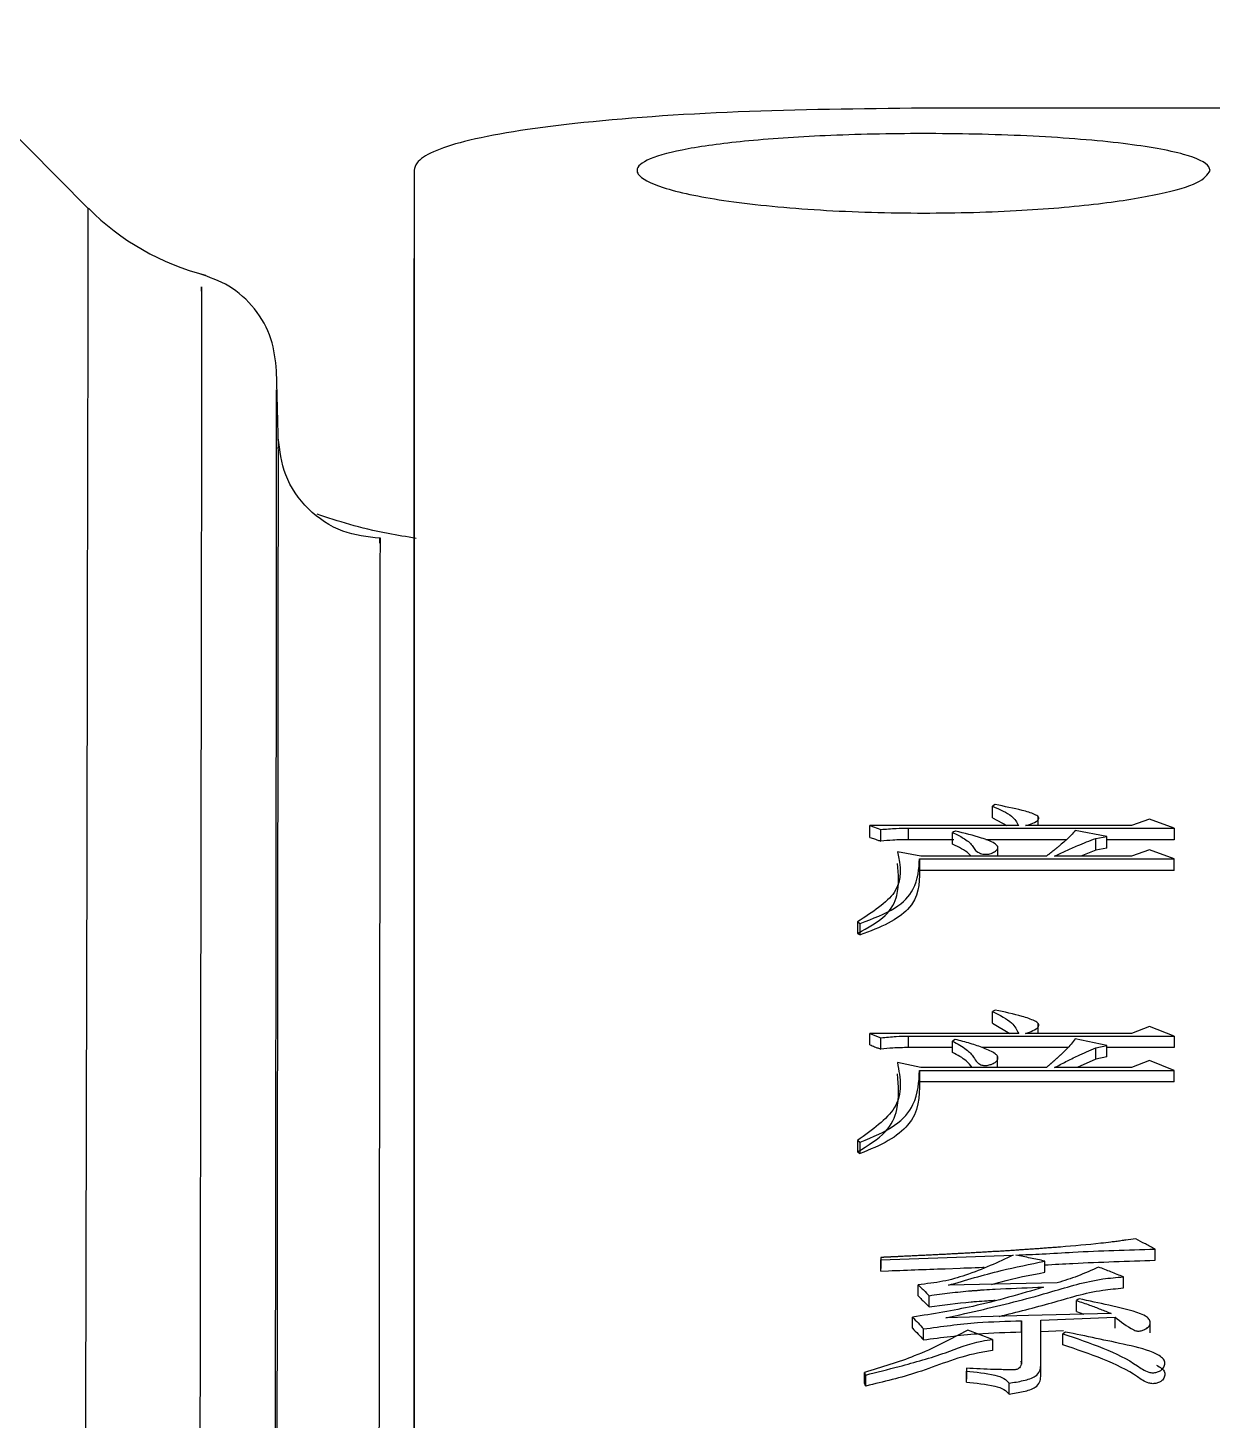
# Model space of a CAD drawing. Header units: millimetres. Extents: x 2379 to 4059, y 879 to 2067.
# Drawn here: x 2702.67 to 2711.97, y 1854.97 to 1865.9 of the extents above; entities that cross this region are included whole.
import ezdxf

# ---------------------------------------------------------------- set-up
doc = ezdxf.new("R2010")
doc.units = ezdxf.units.MM

msp = doc.modelspace()

# ---------------------------------------------------------------- linework, layer by layer
at = {"color": 7, "linetype": 'Continuous', "lineweight": 25}
for p, q in [((2703.145, 1864.482), (2701.734, 1865.9)), ((2746.703, 1865.268), (2709.703, 1865.269)), ((2705.704, 1864.787), (2705.704, 1864.095)), ((2704.639, 1862.608), (2704.624, 1863.215)), ((2710.267, 1859.8), (2710.245, 1859.788)), ((2710.245, 1859.696), (2710.245, 1859.788)), ((2710.245, 1859.696), (2710.359, 1859.635)), ((2710.604, 1859.635), (2710.604, 1859.706)), ((2709.282, 1859.543), (2709.282, 1859.635)), ((2709.282, 1859.635), (2709.369, 1859.605)), ((2710.451, 1859.635), (2709.282, 1859.635)), ((2709.369, 1859.513), (2709.369, 1859.605)), ((2709.585, 1859.524), (2709.585, 1859.616)), ((2709.585, 1859.616), (2711.673, 1859.616)), ((2709.932, 1859.489), (2709.932, 1859.581)), ((2711.338, 1859.635), (2710.505, 1859.635)), ((2711.143, 1859.55), (2710.894, 1859.597)), ((2711.478, 1859.685), (2711.338, 1859.635)), ((2711.673, 1859.616), (2711.478, 1859.685)), ((2711.673, 1859.616), (2711.673, 1859.524)), ((2709.942, 1859.524), (2709.585, 1859.524)), ((2710.826, 1859.524), (2710.192, 1859.524)), ((2710.286, 1859.468), (2710.286, 1859.473)), ((2711.056, 1859.535), (2711.143, 1859.55)), ((2711.056, 1859.443), (2711.056, 1859.535)), ((2711.143, 1859.459), (2711.143, 1859.55)), ((2711.673, 1859.524), (2711.143, 1859.524)), ((2709.683, 1859.395), (2709.499, 1859.43)), ((2709.672, 1859.375), (2709.672, 1859.283)), ((2709.672, 1859.375), (2711.673, 1859.375)), ((2710.667, 1859.395), (2709.683, 1859.395)), ((2710.286, 1859.395), (2710.286, 1859.454)), ((2711.338, 1859.395), (2710.732, 1859.395)), ((2711.056, 1859.443), (2710.938, 1859.395)), ((2711.143, 1859.459), (2711.056, 1859.443)), ((2711.478, 1859.445), (2711.338, 1859.395)), ((2711.673, 1859.375), (2711.478, 1859.445)), ((2711.673, 1859.283), (2711.673, 1859.375)), ((2711.673, 1859.283), (2709.672, 1859.283)), ((2709.185, 1858.88), (2709.185, 1858.789)), ((2709.185, 1858.88), (2709.207, 1858.868)), ((2709.207, 1858.777), (2709.207, 1858.868)), ((2709.185, 1858.789), (2709.207, 1858.777)), ((2710.267, 1858.187), (2710.245, 1858.175)), ((2710.245, 1858.085), (2710.245, 1858.175)), ((2710.245, 1858.085), (2710.381, 1858.004)), ((2710.604, 1858.004), (2710.604, 1858.082)), ((2711.478, 1858.059), (2711.338, 1858.004)), ((2711.673, 1857.982), (2711.478, 1858.059)), ((2709.282, 1857.914), (2709.282, 1858.004)), ((2709.282, 1858.004), (2709.369, 1857.969)), ((2710.451, 1858.004), (2709.282, 1858.004)), ((2709.369, 1857.879), (2709.369, 1857.969)), ((2709.585, 1857.892), (2709.585, 1857.982)), ((2709.585, 1857.982), (2711.673, 1857.982)), ((2709.953, 1857.956), (2709.932, 1857.943)), ((2711.338, 1858.004), (2710.505, 1858.004)), ((2711.143, 1857.909), (2710.894, 1857.961)), ((2711.673, 1857.982), (2711.673, 1857.892)), ((2709.932, 1857.892), (2709.585, 1857.892)), ((2710.837, 1857.892), (2710.165, 1857.892)), ((2711.057, 1857.891), (2711.143, 1857.909)), ((2711.057, 1857.802), (2711.057, 1857.891)), ((2711.143, 1857.819), (2711.143, 1857.909)), ((2711.673, 1857.892), (2711.143, 1857.892)), ((2709.683, 1857.735), (2709.499, 1857.774)), ((2710.667, 1857.735), (2709.683, 1857.735)), ((2710.284, 1857.735), (2710.284, 1857.825)), ((2711.338, 1857.735), (2710.732, 1857.735)), ((2711.057, 1857.802), (2710.91, 1857.735)), ((2711.143, 1857.819), (2711.057, 1857.802)), ((2711.478, 1857.792), (2711.338, 1857.735)), ((2711.673, 1857.713), (2711.478, 1857.792)), ((2709.672, 1857.713), (2709.672, 1857.624)), ((2709.672, 1857.713), (2711.673, 1857.713)), ((2711.673, 1857.624), (2709.672, 1857.624)), ((2711.673, 1857.624), (2711.673, 1857.713)), ((2709.185, 1857.162), (2709.185, 1857.073)), ((2709.185, 1857.162), (2709.207, 1857.149)), ((2709.185, 1857.073), (2709.207, 1857.06)), ((2709.207, 1857.06), (2709.207, 1857.149)), ((2711.522, 1856.223), (2711.522, 1856.31)), ((2709.369, 1856.244), (2709.369, 1856.157)), ((2709.369, 1856.138), (2709.369, 1856.225)), ((2710.656, 1856.128), (2710.656, 1856.216)), ((2709.369, 1856.138), (2709.369, 1856.157)), ((2711.273, 1856.005), (2711.273, 1856.092)), ((2709.661, 1855.943), (2709.661, 1856.03)), ((2710.754, 1856.045), (2709.899, 1856.026)), ((2709.748, 1855.857), (2709.748, 1855.944)), ((2710.905, 1855.819), (2710.905, 1855.906)), ((2709.618, 1855.689), (2709.618, 1855.776)), ((2710.624, 1855.751), (2711.208, 1855.776)), ((2710.624, 1855.395), (2710.624, 1855.751)), ((2710.905, 1855.819), (2710.963, 1855.799)), ((2709.704, 1855.597), (2709.704, 1855.683)), ((2710.245, 1855.601), (2710.051, 1855.674)), ((2710.472, 1855.747), (2710.472, 1855.449)), ((2710.472, 1855.66), (2710.472, 1855.406)), ((2710.624, 1855.664), (2710.802, 1855.672)), ((2710.819, 1855.659), (2710.797, 1855.645)), ((2710.797, 1855.558), (2710.797, 1855.645)), ((2711.483, 1855.726), (2711.483, 1855.74)), ((2711.483, 1855.652), (2711.483, 1855.723)), ((2710.245, 1855.601), (2710.245, 1855.514)), ((2709.239, 1855.255), (2709.239, 1855.341)), ((2710.04, 1855.375), (2710.04, 1855.289)), ((2710.04, 1855.264), (2710.04, 1855.351)), ((2710.624, 1855.309), (2710.624, 1855.395)), ((2710.04, 1855.264), (2710.04, 1855.289)), ((2710.375, 1855.171), (2710.375, 1855.257))]:
    msp.add_line(p, q, dxfattribs=at)
at = {"color": 7, "linetype": 'Continuous', "lineweight": 25, "flags": 128}
for points in [[(2702.987, 1790.576), (2702.999, 1795.867), (2703.01, 1801.113), (2703.021, 1806.289), (2703.032, 1811.373), (2703.043, 1816.339), (2703.053, 1821.166), (2703.063, 1825.832), (2703.072, 1830.316), (2703.082, 1834.596), (2703.09, 1838.653), (2703.098, 1842.47), (2703.106, 1846.027), (2703.113, 1849.309), (2703.119, 1852.302), (2703.125, 1854.99), (2703.13, 1857.363), (2703.135, 1859.409), (2703.138, 1861.118), (2703.141, 1862.484), (2703.143, 1863.499), (2703.145, 1864.159), (2703.145, 1864.462), (2703.145, 1864.482)], [(2709.953, 1859.593), (2709.948, 1859.59), (2709.94, 1859.586), (2709.932, 1859.581)], [(2709.932, 1857.854), (2709.932, 1857.887), (2709.932, 1857.915), (2709.932, 1857.943)], [(2709.369, 1856.225), (2709.888, 1856.244), (2710.407, 1856.263)], [(2709.369, 1856.138), (2709.428, 1856.14), (2709.458, 1856.141), (2709.488, 1856.142), (2709.517, 1856.143), (2709.547, 1856.144), (2709.577, 1856.145), (2709.606, 1856.147), (2709.636, 1856.148), (2709.665, 1856.149), (2709.725, 1856.151), (2709.754, 1856.152), (2709.784, 1856.153), (2709.814, 1856.154), (2709.843, 1856.155), (2709.873, 1856.156), (2709.991, 1856.161), (2710.021, 1856.162), (2710.08, 1856.164), (2710.11, 1856.165), (2710.14, 1856.166), (2710.169, 1856.167), (2710.181, 1856.167)], [(2710.927, 1855.92), (2710.916, 1855.913), (2710.905, 1855.906)], [(2711.176, 1855.805), (2710.527, 1855.788), (2709.878, 1855.771)], [(2710.472, 1855.66), (2710.472, 1855.688), (2710.472, 1855.717), (2710.472, 1855.747)], [(2709.25, 1855.235), (2709.25, 1855.27), (2709.25, 1855.296), (2709.25, 1855.321)]]:
    msp.add_lwpolyline(points, dxfattribs=at)
at = {"color": 7, "linetype": 'Continuous', "lineweight": 25}
msp.add_arc((2704.563, 1865.894), 2, 224.8775, 255.5765, dxfattribs=at)
for points, knots in [([(2709.703, 1865.269), (2709.209, 1865.264), (2708.22, 1865.252), (2706.934, 1865.16), (2706.052, 1865.02), (2705.728, 1864.882), (2705.708, 1864.8), (2705.704, 1864.78)], [0, 0, 0, 0, 0.247809, 0.4960641, 0.7267645, 0.9338912, 1, 1, 1, 1]), ([(2711.954, 1864.779), (2711.933, 1864.747), (2711.892, 1864.683), (2711.57, 1864.591), (2711.081, 1864.512), (2710.422, 1864.457), (2709.641, 1864.438), (2708.828, 1864.465), (2708.116, 1864.537), (2707.631, 1864.639), (2707.469, 1864.725), (2707.443, 1864.802), (2707.525, 1864.873), (2707.835, 1864.954), (2708.327, 1865.018), (2708.985, 1865.06), (2709.766, 1865.075), (2710.579, 1865.055), (2711.291, 1864.998), (2711.774, 1864.913), (2711.942, 1864.834), (2711.951, 1864.789), (2711.954, 1864.779)], [0, 0, 0, 0, 0.0462765, 0.0927197, 0.1417162, 0.1951905, 0.2536862, 0.3152615, 0.3769119, 0.43437, 0.4858165, 0.5000047, 0.5462546, 0.5927016, 0.6417993, 0.6951559, 0.7535147, 0.8153978, 0.8768635, 0.9341607, 0.9857365, 1, 1, 1, 1]), ([(2705.704, 1864.78), (2705.704, 1864.676), (2705.704, 1864.155), (2705.704, 1862.788), (2705.704, 1860.628), (2705.704, 1858.01), (2705.704, 1855.547), (2705.704, 1852.039), (2705.704, 1848.896), (2705.704, 1844.581), (2705.704, 1839.894), (2705.704, 1834.762), (2705.704, 1829.339), (2705.704, 1824.78), (2705.704, 1818.857), (2705.704, 1813.952), (2705.704, 1807.273), (2705.704, 1802.98), (2705.704, 1799.979)], [0, 0, 0, 0, 0.020124, 0.100733, 0.181328, 0.221587, 0.302184, 0.342442, 0.423039, 0.463298, 0.543894, 0.624491, 0.664749, 0.745346, 0.785604, 0.8662, 0.906458, 1, 1, 1, 1]), ([(2705.704, 1833.69), (2705.704, 1834.874), (2705.704, 1837.128), (2705.704, 1841.168), (2705.704, 1844.876), (2705.704, 1849.11), (2705.704, 1852.184), (2705.704, 1855.597), (2705.704, 1858.574), (2705.704, 1860.917), (2705.704, 1862.858), (2705.704, 1863.592), (2705.704, 1864.088)], [0, 0, 0, 0, 0.072858, 0.13859, 0.270184, 0.335916, 0.467513, 0.533245, 0.664841, 0.796434, 0.862166, 1, 1, 1, 1]), ([(2704.624, 1863.206), (2704.615, 1863.291), (2704.595, 1863.466), (2704.46, 1863.701), (2704.261, 1863.885), (2704.095, 1863.942), (2704.014, 1863.97)], [0, 0, 0, 0, 0.243492, 0.499921, 0.756389, 1, 1, 1, 1]), ([(2704.035, 1863.832), (2704.035, 1863.86), (2704.035, 1863.948), (2704.034, 1862.962), (2704.031, 1860.949), (2704.026, 1857.887), (2704.021, 1854.498), (2704.016, 1851.161), (2704.011, 1848.091), (2704.006, 1844.448), (2703.999, 1840.177), (2703.992, 1835.531), (2703.984, 1830.585), (2703.976, 1825.414), (2703.967, 1819.73), (2703.957, 1813.533), (2703.947, 1806.849), (2703.939, 1802.158), (2703.935, 1799.764)], [0, 0, 0, 0, 0.039342, 0.122943, 0.206183, 0.289063, 0.371582, 0.416612, 0.465601, 0.518547, 0.575452, 0.636313, 0.690059, 0.746552, 0.805793, 0.867782, 0.932518, 1, 1, 1, 1]), ([(2704.54, 1799.629), (2704.545, 1802.928), (2704.554, 1809.526), (2704.567, 1818.957), (2704.579, 1827.837), (2704.59, 1835.995), (2704.6, 1843.295), (2704.608, 1849.613), (2704.615, 1854.835), (2704.62, 1858.892), (2704.623, 1861.639), (2704.624, 1863.086), (2704.624, 1863.062), (2704.624, 1863.054)], [0, 0, 0, 0, 0.094309, 0.188619, 0.282928, 0.377238, 0.471547, 0.565857, 0.660166, 0.754475, 0.848785, 0.943094, 1, 1, 1, 1]), ([(2705.435, 1861.892), (2705.336, 1861.903), (2705.129, 1861.926), (2704.86, 1862.109), (2704.674, 1862.376), (2704.649, 1862.581), (2704.637, 1862.68)], [0, 0, 0, 0, 0.2413, 0.50044, 0.759328, 1, 1, 1, 1]), ([(2704.554, 1799.58), (2704.557, 1801.966), (2704.564, 1806.672), (2704.573, 1813.422), (2704.582, 1819.764), (2704.59, 1825.659), (2704.597, 1831.09), (2704.605, 1836.823), (2704.613, 1842.592), (2704.62, 1848.072), (2704.626, 1852.539), (2704.63, 1856.062), (2704.633, 1858.724), (2704.636, 1860.627), (2704.637, 1861.846), (2704.638, 1862.563), (2704.637, 1862.594), (2704.637, 1862.608)], [0, 0, 0, 0, 0.06854, 0.13522, 0.200041, 0.263001, 0.324101, 0.38334, 0.468684, 0.549845, 0.626823, 0.699617, 0.768227, 0.832652, 0.892892, 0.948946, 1, 1, 1, 1]), ([(2705.72, 1861.891), (2705.645, 1861.903), (2705.323, 1861.955), (2705.107, 1862.026), (2704.941, 1862.08)], [0, 0, 0, 0, 0.233143, 1, 1, 1, 1]), ([(2705.435, 1861.854), (2705.435, 1861.866), (2705.436, 1861.979), (2705.435, 1861.626), (2705.435, 1861.056), (2705.434, 1860.509), (2705.434, 1859.835), (2705.433, 1859.027), (2705.432, 1858.087), (2705.43, 1857.016), (2705.428, 1855.306), (2705.425, 1852.62), (2705.42, 1848.47), (2705.413, 1843.254), (2705.406, 1837.647), (2705.398, 1831.97), (2705.391, 1826.503), (2705.382, 1820.49), (2705.373, 1813.942), (2705.364, 1806.899), (2705.357, 1801.957), (2705.353, 1799.443)], [0, 0, 0, 0, 0.008365, 0.077995, 0.107986, 0.138061, 0.168221, 0.198465, 0.228793, 0.259205, 0.289702, 0.358895, 0.433683, 0.514064, 0.600037, 0.66048, 0.723411, 0.788828, 0.856732, 0.927123, 1, 1, 1, 1]), ([(2710.505, 1859.635), (2710.525, 1859.642), (2710.565, 1859.654), (2710.602, 1859.674), (2710.611, 1859.691), (2710.606, 1859.707), (2710.563, 1859.731), (2710.449, 1859.765), (2710.339, 1859.786), (2710.267, 1859.8)], [0, 0, 0, 0, 0.120783, 0.237942, 0.284243, 0.33082, 0.424981, 0.62081, 1, 1, 1, 1]), ([(2710.245, 1859.788), (2710.302, 1859.763), (2710.403, 1859.719), (2710.436, 1859.661), (2710.451, 1859.635)], [0, 0, 0, 0, 0.565391, 1, 1, 1, 1]), ([(2709.369, 1859.605), (2709.409, 1859.608), (2709.48, 1859.615), (2709.553, 1859.616), (2709.585, 1859.616)], [0, 0, 0, 0, 0.558835, 1, 1, 1, 1]), ([(2709.932, 1859.581), (2709.961, 1859.567), (2710.024, 1859.536), (2710.094, 1859.482), (2710.107, 1859.433), (2710.159, 1859.414), (2710.182, 1859.41), (2710.205, 1859.41), (2710.228, 1859.414), (2710.253, 1859.424), (2710.274, 1859.438), (2710.291, 1859.457), (2710.286, 1859.477), (2710.249, 1859.507), (2710.136, 1859.548), (2710.025, 1859.576), (2709.954, 1859.593), (2709.953, 1859.593)], [0, 0, 0, 0, 0.117809, 0.254848, 0.391031, 0.410857, 0.430654, 0.450876, 0.468611, 0.491916, 0.540003, 0.576761, 0.613939, 0.66464, 0.78945, 0.997759, 1, 1, 1, 1]), ([(2710.894, 1859.597), (2710.873, 1859.572), (2710.841, 1859.535), (2710.798, 1859.499), (2710.78, 1859.484), (2710.773, 1859.478), (2710.766, 1859.472), (2710.76, 1859.467), (2710.755, 1859.463), (2710.751, 1859.46), (2710.748, 1859.458), (2710.744, 1859.455), (2710.74, 1859.452), (2710.736, 1859.448), (2710.732, 1859.445), (2710.728, 1859.442), (2710.725, 1859.439), (2710.721, 1859.436), (2710.716, 1859.433), (2710.713, 1859.43), (2710.708, 1859.426), (2710.704, 1859.423), (2710.7, 1859.42), (2710.697, 1859.418), (2710.693, 1859.415), (2710.688, 1859.411), (2710.685, 1859.408), (2710.68, 1859.405), (2710.676, 1859.402), (2710.671, 1859.398), (2710.669, 1859.396), (2710.667, 1859.395)], [0, 0, 0, 0, 0.353012, 0.528911, 0.550896, 0.572881, 0.61685, 0.638835, 0.649827, 0.671812, 0.682805, 0.693797, 0.715782, 0.726774, 0.748759, 0.759751, 0.770744, 0.792728, 0.803721, 0.825705, 0.836698, 0.858683, 0.869675, 0.880667, 0.902652, 0.913644, 0.935629, 0.946622, 0.968606, 0.979599, 1, 1, 1, 1]), ([(2709.282, 1859.543), (2709.295, 1859.539), (2709.315, 1859.532), (2709.344, 1859.521), (2709.361, 1859.516), (2709.369, 1859.513)], [0, 0, 0, 0, 0.4286101, 0.7143044, 1, 1, 1, 1]), ([(2709.585, 1859.524), (2709.544, 1859.524), (2709.471, 1859.523), (2709.4, 1859.516), (2709.369, 1859.513)], [0, 0, 0, 0, 0.561086, 1, 1, 1, 1]), ([(2710.078, 1859.395), (2710.075, 1859.399), (2710.048, 1859.43), (2709.993, 1859.461), (2709.938, 1859.486), (2709.932, 1859.489)], [0, 0, 0, 0, 0.110635, 0.886447, 1, 1, 1, 1]), ([(2710.732, 1859.395), (2710.762, 1859.409), (2710.822, 1859.437), (2710.927, 1859.485), (2711.008, 1859.516), (2711.056, 1859.535)], [0, 0, 0, 0, 0.28957, 0.579171, 1, 1, 1, 1]), ([(2709.499, 1859.43), (2709.521, 1859.321), (2709.562, 1859.125), (2709.301, 1858.955), (2709.185, 1858.88)], [0, 0, 0, 0, 0.55707, 1, 1, 1, 1]), ([(2709.207, 1858.868), (2709.306, 1858.905), (2709.5, 1858.979), (2709.662, 1859.162), (2709.668, 1859.295), (2709.672, 1859.375)], [0, 0, 0, 0, 0.287817, 0.565935, 1, 1, 1, 1]), ([(2709.185, 1858.789), (2709.267, 1858.834), (2709.428, 1858.924), (2709.52, 1859.119), (2709.507, 1859.255), (2709.499, 1859.338)], [0, 0, 0, 0, 0.284866, 0.563033, 1, 1, 1, 1]), ([(2709.672, 1859.283), (2709.671, 1859.179), (2709.67, 1859.032), (2709.437, 1858.864), (2709.284, 1858.806), (2709.207, 1858.777)], [0, 0, 0, 0, 0.551532, 0.772844, 1, 1, 1, 1]), ([(2710.245, 1858.175), (2710.302, 1858.147), (2710.403, 1858.097), (2710.436, 1858.032), (2710.451, 1858.004)], [0, 0, 0, 0, 0.565391, 1, 1, 1, 1]), ([(2710.505, 1858.004), (2710.525, 1858.011), (2710.565, 1858.024), (2710.602, 1858.047), (2710.611, 1858.066), (2710.606, 1858.084), (2710.563, 1858.11), (2710.449, 1858.148), (2710.339, 1858.172), (2710.267, 1858.187)], [0, 0, 0, 0, 0.120818, 0.238007, 0.284295, 0.33086, 0.424999, 0.620775, 1, 1, 1, 1]), ([(2709.369, 1857.969), (2709.409, 1857.973), (2709.48, 1857.981), (2709.553, 1857.982), (2709.585, 1857.982)], [0, 0, 0, 0, 0.558835, 1, 1, 1, 1]), ([(2709.932, 1857.943), (2709.97, 1857.922), (2710.04, 1857.884), (2710.094, 1857.824), (2710.117, 1857.782), (2710.146, 1857.761), (2710.167, 1857.753), (2710.181, 1857.751), (2710.196, 1857.751), (2710.218, 1857.755), (2710.246, 1857.764), (2710.274, 1857.78), (2710.289, 1857.802), (2710.288, 1857.825), (2710.254, 1857.856), (2710.178, 1857.889), (2710.071, 1857.926), (2709.993, 1857.946), (2709.953, 1857.956)], [0, 0, 0, 0, 0.156027, 0.282026, 0.363634, 0.404884, 0.41922, 0.430594, 0.442017, 0.458331, 0.488158, 0.530974, 0.573109, 0.616801, 0.655305, 0.770242, 0.882988, 1, 1, 1, 1]), ([(2710.894, 1857.961), (2710.873, 1857.933), (2710.841, 1857.892), (2710.798, 1857.851), (2710.78, 1857.834), (2710.773, 1857.828), (2710.766, 1857.821), (2710.76, 1857.816), (2710.755, 1857.812), (2710.751, 1857.808), (2710.748, 1857.805), (2710.744, 1857.802), (2710.74, 1857.799), (2710.736, 1857.794), (2710.732, 1857.791), (2710.728, 1857.788), (2710.725, 1857.785), (2710.721, 1857.781), (2710.716, 1857.777), (2710.713, 1857.774), (2710.708, 1857.77), (2710.704, 1857.767), (2710.701, 1857.764), (2710.697, 1857.76), (2710.693, 1857.757), (2710.688, 1857.753), (2710.685, 1857.75), (2710.68, 1857.746), (2710.676, 1857.743), (2710.672, 1857.739), (2710.669, 1857.736), (2710.667, 1857.735)], [0, 0, 0, 0, 0.353012, 0.528911, 0.550896, 0.572881, 0.61685, 0.638835, 0.649827, 0.671812, 0.682805, 0.693797, 0.715782, 0.726774, 0.748759, 0.759751, 0.770744, 0.792728, 0.803721, 0.825706, 0.836698, 0.858683, 0.869675, 0.880667, 0.902652, 0.913645, 0.935629, 0.946622, 0.968606, 0.979599, 1, 1, 1, 1]), ([(2709.282, 1857.914), (2709.295, 1857.909), (2709.315, 1857.901), (2709.344, 1857.889), (2709.361, 1857.883), (2709.369, 1857.879)], [0, 0, 0, 0, 0.42861, 0.714304, 1, 1, 1, 1]), ([(2709.585, 1857.892), (2709.544, 1857.892), (2709.471, 1857.891), (2709.4, 1857.883), (2709.369, 1857.879)], [0, 0, 0, 0, 0.5610854, 1, 1, 1, 1]), ([(2710.085, 1857.735), (2710.072, 1857.753), (2710.039, 1857.797), (2709.971, 1857.833), (2709.932, 1857.854)], [0, 0, 0, 0, 0.408631, 1, 1, 1, 1]), ([(2710.732, 1857.735), (2710.762, 1857.751), (2710.822, 1857.782), (2710.927, 1857.835), (2711.008, 1857.871), (2711.057, 1857.891)], [0, 0, 0, 0, 0.28957, 0.579171, 1, 1, 1, 1]), ([(2709.499, 1857.774), (2709.521, 1857.652), (2709.562, 1857.434), (2709.301, 1857.246), (2709.185, 1857.162)], [0, 0, 0, 0, 0.55707, 1, 1, 1, 1]), ([(2709.185, 1857.073), (2709.267, 1857.124), (2709.428, 1857.223), (2709.52, 1857.441), (2709.507, 1857.592), (2709.499, 1857.685)], [0, 0, 0, 0, 0.284866, 0.563033, 1, 1, 1, 1]), ([(2709.207, 1857.149), (2709.306, 1857.19), (2709.5, 1857.272), (2709.662, 1857.476), (2709.668, 1857.623), (2709.672, 1857.713)], [0, 0, 0, 0, 0.287817, 0.565935, 1, 1, 1, 1]), ([(2709.672, 1857.624), (2709.671, 1857.507), (2709.67, 1857.343), (2709.437, 1857.156), (2709.284, 1857.092), (2709.207, 1857.06)], [0, 0, 0, 0, 0.551532, 0.772844, 1, 1, 1, 1]), ([(2711.37, 1856.39), (2711.344, 1856.387), (2711.305, 1856.382), (2711.26, 1856.376), (2711.227, 1856.371), (2711.201, 1856.368), (2711.155, 1856.362), (2711.018, 1856.346), (2710.872, 1856.334), (2710.739, 1856.323), (2710.699, 1856.32), (2710.665, 1856.318), (2710.632, 1856.315), (2710.605, 1856.313), (2710.572, 1856.311), (2710.545, 1856.309), (2710.512, 1856.307), (2710.485, 1856.305), (2710.452, 1856.303), (2710.418, 1856.3), (2710.385, 1856.298), (2710.351, 1856.296), (2710.325, 1856.294), (2710.291, 1856.292), (2710.265, 1856.291), (2710.231, 1856.289), (2710.198, 1856.287), (2710.164, 1856.285), (2710.131, 1856.283), (2710.104, 1856.281), (2710.07, 1856.279), (2710.044, 1856.278), (2710.01, 1856.276), (2709.977, 1856.274), (2709.943, 1856.273), (2709.91, 1856.271), (2709.883, 1856.269), (2709.849, 1856.268), (2709.822, 1856.266), (2709.789, 1856.265), (2709.762, 1856.263), (2709.739, 1856.262), (2709.722, 1856.261), (2709.705, 1856.261), (2709.688, 1856.26), (2709.671, 1856.259), (2709.658, 1856.258), (2709.641, 1856.257), (2709.628, 1856.257), (2709.611, 1856.256), (2709.594, 1856.255), (2709.578, 1856.254), (2709.561, 1856.254), (2709.547, 1856.253), (2709.531, 1856.252), (2709.517, 1856.251), (2709.504, 1856.251), (2709.494, 1856.25), (2709.484, 1856.25), (2709.475, 1856.249), (2709.467, 1856.249), (2709.458, 1856.249), (2709.45, 1856.248), (2709.442, 1856.248), (2709.435, 1856.247), (2709.427, 1856.247), (2709.42, 1856.247), (2709.411, 1856.246), (2709.403, 1856.246), (2709.395, 1856.246), (2709.387, 1856.245), (2709.379, 1856.245), (2709.372, 1856.245), (2709.369, 1856.244)], [0, 0, 0, 0, 0.039919, 0.059879, 0.069858, 0.089818, 0.099798, 0.139719, 0.299508, 0.319468, 0.339427, 0.359387, 0.369367, 0.389326, 0.399306, 0.419265, 0.429245, 0.449205, 0.459184, 0.479144, 0.499103, 0.509083, 0.529043, 0.539022, 0.558982, 0.568962, 0.588921, 0.608881, 0.61886, 0.63882, 0.648799, 0.668759, 0.678739, 0.698698, 0.718658, 0.728637, 0.748597, 0.758577, 0.778536, 0.788516, 0.808475, 0.818455, 0.823445, 0.833425, 0.843404, 0.848394, 0.858374, 0.863364, 0.873344, 0.878333, 0.888313, 0.898293, 0.903283, 0.913263, 0.918252, 0.928232, 0.933222, 0.938212, 0.943202, 0.948192, 0.950687, 0.955676, 0.960666, 0.963161, 0.968151, 0.970646, 0.975636, 0.978131, 0.983121, 0.988111, 0.990605, 0.995303, 1, 1, 1, 1]), ([(2710.429, 1856.263), (2710.498, 1856.266), (2710.648, 1856.272), (2711.011, 1856.295), (2711.306, 1856.304), (2711.522, 1856.31)], [0, 0, 0, 0, 0.189811, 0.410522, 1, 1, 1, 1]), ([(2711.522, 1856.31), (2711.496, 1856.324), (2711.446, 1856.35), (2711.395, 1856.377), (2711.37, 1856.39)], [0, 0, 0, 0, 0.5, 1, 1, 1, 1]), ([(2709.369, 1856.244), (2709.369, 1856.242), (2709.369, 1856.239), (2709.369, 1856.234), (2709.369, 1856.23), (2709.369, 1856.227), (2709.369, 1856.225)], [0, 0, 0, 0, 0.34, 0.56, 0.78, 1, 1, 1, 1]), ([(2710.407, 1856.263), (2710.289, 1856.207), (2710.122, 1856.128), (2709.859, 1856.052), (2709.727, 1856.038), (2709.661, 1856.03)], [0, 0, 0, 0, 0.552374, 0.77511, 1, 1, 1, 1]), ([(2709.899, 1856.026), (2710.035, 1856.066), (2710.278, 1856.139), (2710.54, 1856.192), (2710.656, 1856.216)], [0, 0, 0, 0, 0.558985, 1, 1, 1, 1]), ([(2710.656, 1856.216), (2710.618, 1856.224), (2710.543, 1856.24), (2710.467, 1856.255), (2710.429, 1856.263)], [0, 0, 0, 0, 0.5, 1, 1, 1, 1]), ([(2710.656, 1856.186), (2710.73, 1856.19), (2711.017, 1856.206), (2711.307, 1856.216), (2711.522, 1856.223)], [0, 0, 0, 0, 0.25589, 1, 1, 1, 1]), ([(2709.878, 1855.771), (2709.977, 1855.792), (2710.263, 1855.855), (2710.668, 1855.959), (2711.017, 1856.07), (2711.219, 1856.088), (2711.273, 1856.092)], [0, 0, 0, 0, 0.2109888, 0.6039309, 0.8934821, 1, 1, 1, 1]), ([(2710.237, 1856.033), (2710.262, 1856.04), (2710.395, 1856.078), (2710.539, 1856.106), (2710.656, 1856.128)], [0, 0, 0, 0, 0.187191, 1, 1, 1, 1]), ([(2711.078, 1856.169), (2711.025, 1856.144), (2710.924, 1856.098), (2710.808, 1856.062), (2710.754, 1856.045)], [0, 0, 0, 0, 0.534115, 1, 1, 1, 1]), ([(2711.273, 1856.092), (2711.24, 1856.105), (2711.176, 1856.131), (2711.111, 1856.156), (2711.078, 1856.169)], [0, 0, 0, 0, 0.5, 1, 1, 1, 1]), ([(2710.645, 1856.011), (2710.464, 1855.957), (2710.139, 1855.86), (2709.777, 1855.801), (2709.618, 1855.776)], [0, 0, 0, 0, 0.558287, 1, 1, 1, 1]), ([(2709.661, 1856.03), (2709.669, 1856.023), (2709.683, 1856.008), (2709.712, 1855.98), (2709.734, 1855.958), (2709.748, 1855.944)], [0, 0, 0, 0, 0.257188, 0.514375, 1, 1, 1, 1]), ([(2709.748, 1855.944), (2709.802, 1855.952), (2709.883, 1855.964), (2709.993, 1855.975), (2710.052, 1855.981), (2710.087, 1855.984), (2710.096, 1855.984), (2710.104, 1855.985), (2710.113, 1855.986), (2710.124, 1855.986), (2710.134, 1855.987), (2710.144, 1855.988), (2710.153, 1855.989), (2710.165, 1855.989), (2710.202, 1855.992), (2710.349, 1856.001), (2710.504, 1856.006), (2710.631, 1856.011), (2710.645, 1856.011)], [0, 0, 0, 0, 0.185843, 0.278745, 0.371654, 0.383266, 0.394877, 0.400683, 0.412294, 0.423905, 0.435517, 0.447128, 0.458739, 0.464545, 0.487768, 0.580663, 0.952366, 1, 1, 1, 1]), ([(2710.298, 1855.782), (2710.437, 1855.816), (2710.709, 1855.883), (2711.017, 1855.982), (2711.219, 1856), (2711.273, 1856.005)], [0, 0, 0, 0, 0.433536, 0.84808, 1, 1, 1, 1]), ([(2709.661, 1855.943), (2709.669, 1855.936), (2709.683, 1855.921), (2709.712, 1855.892), (2709.734, 1855.871), (2709.748, 1855.857)], [0, 0, 0, 0, 0.257457, 0.514914, 1, 1, 1, 1]), ([(2709.748, 1855.857), (2709.857, 1855.872), (2709.98, 1855.888), (2710.133, 1855.9), (2710.182, 1855.903), (2710.224, 1855.906), (2710.245, 1855.907), (2710.259, 1855.908), (2710.266, 1855.908)], [0, 0, 0, 0, 0.640516, 0.720423, 0.880251, 0.920204, 0.960157, 1, 1, 1, 1]), ([(2710.905, 1855.906), (2710.94, 1855.894), (2711.004, 1855.873), (2711.093, 1855.838), (2711.148, 1855.816), (2711.176, 1855.805)], [0, 0, 0, 0, 0.3670274, 0.6834212, 1, 1, 1, 1]), ([(2711.208, 1855.776), (2711.252, 1855.74), (2711.3, 1855.702), (2711.369, 1855.669), (2711.384, 1855.666), (2711.399, 1855.666), (2711.418, 1855.669), (2711.445, 1855.68), (2711.473, 1855.698), (2711.487, 1855.726), (2711.481, 1855.753), (2711.456, 1855.781), (2711.353, 1855.826), (2711.167, 1855.867), (2711.004, 1855.903), (2710.927, 1855.92)], [0, 0, 0, 0, 0.213502, 0.231462, 0.243028, 0.25469, 0.268683, 0.294821, 0.340397, 0.384399, 0.438731, 0.48193, 0.539954, 0.7829, 1, 1, 1, 1]), ([(2711.208, 1855.689), (2711.208, 1855.696), (2711.208, 1855.71), (2711.208, 1855.732), (2711.208, 1855.754), (2711.208, 1855.768), (2711.208, 1855.776)], [0, 0, 0, 0, 0.249999, 0.5, 0.75, 1, 1, 1, 1]), ([(2710.051, 1855.674), (2709.917, 1855.602), (2709.677, 1855.473), (2709.374, 1855.382), (2709.239, 1855.341)], [0, 0, 0, 0, 0.554583, 1, 1, 1, 1]), ([(2709.618, 1855.689), (2709.632, 1855.673), (2709.661, 1855.643), (2709.69, 1855.612), (2709.704, 1855.597)], [0, 0, 0, 0, 0.5, 1, 1, 1, 1]), ([(2709.704, 1855.683), (2709.845, 1855.703), (2710.096, 1855.737), (2710.357, 1855.744), (2710.472, 1855.747)], [0, 0, 0, 0, 0.5575045, 1, 1, 1, 1]), ([(2709.704, 1855.597), (2709.845, 1855.616), (2710.096, 1855.65), (2710.357, 1855.657), (2710.472, 1855.66)], [0, 0, 0, 0, 0.55749, 1, 1, 1, 1]), ([(2710.797, 1855.645), (2711.013, 1855.573), (2711.265, 1855.488), (2711.438, 1855.353), (2711.488, 1855.34), (2711.504, 1855.339), (2711.52, 1855.34), (2711.54, 1855.345), (2711.563, 1855.354), (2711.586, 1855.372), (2711.6, 1855.398), (2711.6, 1855.431), (2711.576, 1855.461), (2711.489, 1855.513), (2711.223, 1855.576), (2710.979, 1855.626), (2710.819, 1855.659)], [0, 0, 0, 0, 0.369973, 0.433396, 0.441379, 0.448953, 0.456564, 0.46449, 0.480827, 0.49655, 0.526966, 0.55702, 0.587567, 0.618801, 0.747888, 1, 1, 1, 1]), ([(2709.25, 1855.321), (2709.338, 1855.343), (2709.551, 1855.398), (2709.859, 1855.482), (2710.079, 1855.578), (2710.217, 1855.597), (2710.245, 1855.601)], [0, 0, 0, 0, 0.257127, 0.627551, 0.922763, 1, 1, 1, 1]), ([(2711.532, 1855.399), (2711.547, 1855.391), (2711.576, 1855.375), (2711.6, 1855.344), (2711.6, 1855.312), (2711.586, 1855.286), (2711.563, 1855.267), (2711.54, 1855.258), (2711.52, 1855.254), (2711.504, 1855.253), (2711.488, 1855.254), (2711.438, 1855.267), (2711.265, 1855.402), (2711.013, 1855.486), (2710.797, 1855.558)], [0, 0, 0, 0, 0.050469, 0.09981, 0.148348, 0.197475, 0.222877, 0.249282, 0.262097, 0.274404, 0.286651, 0.299558, 0.402046, 1, 1, 1, 1]), ([(2710.245, 1855.514), (2710.205, 1855.508), (2709.988, 1855.472), (2709.697, 1855.34), (2709.389, 1855.268), (2709.25, 1855.235)], [0, 0, 0, 0, 0.11022, 0.597884, 1, 1, 1, 1]), ([(2710.469, 1855.429), (2710.47, 1855.414), (2710.471, 1855.394), (2710.452, 1855.372), (2710.43, 1855.363), (2710.402, 1855.36), (2710.344, 1855.363), (2710.223, 1855.365), (2710.113, 1855.371), (2710.04, 1855.375)], [0, 0, 0, 0, 0.164101, 0.214047, 0.265056, 0.31784, 0.372519, 0.58801, 1, 1, 1, 1]), ([(2709.239, 1855.341), (2709.24, 1855.339), (2709.242, 1855.335), (2709.246, 1855.329), (2709.249, 1855.324), (2709.25, 1855.321)], [0, 0, 0, 0, 0.253292, 0.626617, 1, 1, 1, 1]), ([(2710.04, 1855.375), (2710.04, 1855.373), (2710.04, 1855.368), (2710.04, 1855.362), (2710.04, 1855.356), (2710.04, 1855.353), (2710.04, 1855.351)], [0, 0, 0, 0, 0.34, 0.56, 0.78, 1, 1, 1, 1]), ([(2710.04, 1855.351), (2710.116, 1855.344), (2710.222, 1855.335), (2710.341, 1855.298), (2710.364, 1855.27), (2710.375, 1855.257)], [0, 0, 0, 0, 0.572733, 0.791395, 1, 1, 1, 1]), ([(2710.375, 1855.257), (2710.413, 1855.263), (2710.487, 1855.275), (2710.584, 1855.304), (2710.62, 1855.352), (2710.623, 1855.381), (2710.624, 1855.395)], [0, 0, 0, 0, 0.292586, 0.576009, 0.788989, 1, 1, 1, 1]), ([(2709.25, 1855.235), (2709.249, 1855.236), (2709.247, 1855.24), (2709.244, 1855.246), (2709.241, 1855.251), (2709.239, 1855.255)], [0, 0, 0, 0, 0.253656, 0.507254, 1, 1, 1, 1]), ([(2710.04, 1855.264), (2710.116, 1855.258), (2710.222, 1855.249), (2710.341, 1855.211), (2710.364, 1855.184), (2710.375, 1855.171)], [0, 0, 0, 0, 0.5728883, 0.7915302, 1, 1, 1, 1]), ([(2710.375, 1855.171), (2710.413, 1855.177), (2710.487, 1855.189), (2710.584, 1855.218), (2710.62, 1855.265), (2710.623, 1855.294), (2710.624, 1855.309)], [0, 0, 0, 0, 0.292738, 0.576228, 0.789119, 1, 1, 1, 1])]:
    msp.add_open_spline(points, degree=3, knots=knots, dxfattribs=at)
msp.add_open_spline([(2709.618, 1855.776), (2709.632, 1855.76), (2709.661, 1855.73), (2709.69, 1855.699), (2709.704, 1855.683)], degree=3, dxfattribs=at)

doc.saveas('drawing.dxf')
